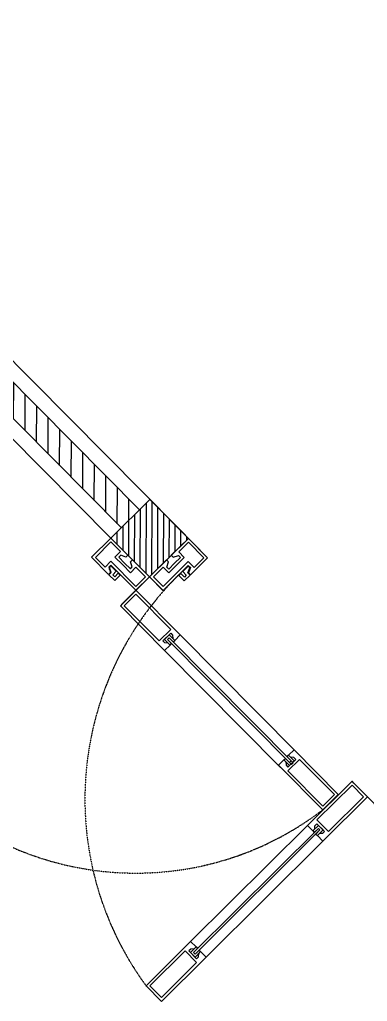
# Model space of a CAD drawing. Header units: millimetres. Extents: x -152054 to 94068, y -14280 to 91468.
# Drawn here: x -3767 to -3114, y 41761 to 43603 of the extents above; entities that cross this region are included whole.
import ezdxf

# ---------------------------------------------------------------- set-up
doc = ezdxf.new("R2010")
doc.units = ezdxf.units.MM
doc.linetypes.add('HIDDEN', pattern=[0.375, 0.25, -0.125])
doc.layers.add('ALM', color=120, linetype='Continuous')

msp = doc.modelspace()

# ---------------------------------------------------------------- hatches: boundary and pattern name
at = {"transparency": 33554559}
h = msp.add_hatch(dxfattribs=at)
h.set_pattern_fill('ANSI31', color=1, scale=3.426165, angle=44.7767)
h.set_pattern_definition([(89.776744, (64532.218, 69778.256), (-10.8779918, 0.042387), [])])
h.paths.add_polyline_path([(-5453.2, 44648.8), (-5526.1, 44576.4), (-5453.7, 44503.4), (-5380.8, 44575.8)])
h.paths.add_polyline_path([(-4282.1, 45810.7), (-4209.7, 45737.8), (-4136.7, 45810.2), (-4209.1, 45883.1)])
h.paths.add_polyline_path([(-2892.7, 47044.5), (-2965.1, 47117.5), (-3038.1, 47045.1), (-2965.7, 46972.1)])
h.paths.add_polyline_path([(-1335.6, 48734.3), (-1408.6, 48661.9), (-1336.2, 48589), (-1263.2, 48661.4)])
h.paths.add_polyline_path([(-686.5, 48080.1), (-759.4, 48007.7), (-687, 47934.7), (-614.1, 48007.1)])
h.paths.add_polyline_path([(-406.8, 48357.6), (-479.8, 48285.2), (-407.4, 48212.3), (-334.4, 48284.7)])
h.paths.add_polyline_path([(1506.9, 46429), (1433.9, 46356.6), (1506.3, 46283.6), (1579.3, 46356)])
h.paths.add_polyline_path([(1076.4, 46001.8), (979.1, 45905.3), (1051.5, 45832.3), (1148.8, 45928.9)])
h.paths.add_polyline_path([(-329.9, 44461.6), (-232.6, 44558.2), (-305, 44631.1), (-402.3, 44534.6)])
h.paths.add_polyline_path([(-475.3, 44462.2), (-402.3, 44534.6), (-474.7, 44607.6), (-547.7, 44535.2)])
h.paths.add_polyline_path([(-1193.3, 43605), (-1096, 43701.5), (-1168.4, 43774.4), (-1265.7, 43677.9)])
h.paths.add_polyline_path([(-1196.2, 45334.8), (-1268.6, 45407.7), (-1341.5, 45335.5), (-1269.1, 45262.5)])
h.paths.add_polyline_path([(-2549.7, 42403.9), (-2647, 42307.3), (-2574.6, 42234.4), (-2477.3, 42330.9)])
h.paths.add_polyline_path([(-2890.3, 42065.9), (-2963.3, 41993.5), (-2890.9, 41920.5), (-2817.9, 41992.9)])
h.paths.add_polyline_path([(-3523.2, 42557.7), (-3450.2, 42630.1), (-3522.6, 42703.1), (-3595.6, 42630.7)])
h.paths.add_polyline_path([(-4009.6, 42075.1), (-4082, 42148.1), (-4154.9, 42075.7), (-4082.5, 42002.7)])
h.paths.add_polyline_path([(-4487.9, 43675.9), (-4560.8, 43603.5), (-4488.4, 43530.6), (-4415.5, 43603)])
h.paths.add_polyline_path([(-4974.9, 43047.9), (-5047.2, 43120.9), (-5120.2, 43048.5), (-5047.8, 42975.5)])
h = msp.add_hatch()
h.set_pattern_fill('ANSI31', color=1, scale=6.85233, angle=44.7767)
h.set_pattern_definition([(89.776744, (64532.218, 69778.256), (-21.7559837, 0.084774), [])])
h.paths.add_polyline_path([(-4434.9, 43583.7), (-4469, 43549.9), (-3576.1, 42650), (-3542, 42683.8)])
at = {"true_color": 0xed1f24}
h = msp.add_hatch(dxfattribs=at)
h.set_pattern_fill('ANSI31', color=240, scale=10.278496, angle=44.7767)
h.set_pattern_definition([(89.77674, (-5674.596, 37389.48), (-32.63398, 0.12716), [])])
h.paths.add_polyline_path([(-3599.8, 42575.9), (-3596.5, 42566.1), (-3595.4, 42565.9), (-3598.6, 42575.7)])

# ---------------------------------------------------------------- linework, layer by layer
for points in [[(-3469.5, 42649.6), (-5380.8, 44575.8)], [(-3595.6, 42630.7), (-5453.7, 44503.4)], [(-3542, 42683.8), (-4434.9, 43583.7)], [(-3576.1, 42650), (-4469, 43549.9)], [(-3414.1, 42593.7), (-3469.5, 42649.6)], [(-3632, 42594.6), (-3595.6, 42630.7)], [(-3535.2, 42569.9), (-3595.6, 42630.7)], [(-3523.3, 42557.9), (-3595.6, 42630.7)], [(-3450.2, 42630.1), (-3523.2, 42557.7)], [(-3577.8, 42503.5), (-3523.2, 42557.7)], [(-3496.9, 42531.3), (-3523.2, 42557.7)], [(-2574.7, 42234.3), (-2890.9, 41920.5), (-3142.8, 42174.4)]]:
    msp.add_lwpolyline(points)
msp.add_lwpolyline([(-3450.2, 42630.1), (-3523.2, 42557.7), (-3595.6, 42630.7), (-3522.6, 42703.1)], close=True)
at = {"layer": 'ALM'}
for p, q in [((-3465.7, 42448.8), (-3247.9, 42229.4)), ((-3494.8, 42419.9), (-3277.1, 42200.5)), ((-3226.5, 42091.4), (-3445.9, 41873.7)), ((-3197.6, 42062.3), (-3417, 41844.6))]:
    msp.add_line(p, q, dxfattribs=at)
for points in [[(-3595.7, 42579.9), (-3599.8, 42575.9), (-3596.5, 42566.1), (-3600.2, 42562.5), (-3632, 42594.6), (-3595.6, 42630.7), (-3563.7, 42598.7), (-3567.4, 42595), (-3577.2, 42598.3), (-3580.8, 42594.7), (-3570, 42583.8), (-3559.1, 42572.9), (-3555.5, 42576.5), (-3558.7, 42586.3), (-3555.1, 42589.9), (-3523.3, 42557.9), (-3548.8, 42532.6)], [(-3548.7, 42539.8), (-3530.5, 42557.9), (-3548.6, 42576.1), (-3559.2, 42565.6), (-3573.6, 42580.2), (-3588.1, 42594.8), (-3577.5, 42605.2), (-3595.6, 42623.5), (-3624.7, 42594.5), (-3606.6, 42576.3), (-3595.7, 42587.2)], [(-3450.4, 42579.4), (-3446.4, 42575.3), (-3449.7, 42565.6), (-3446.1, 42561.9), (-3414.1, 42593.7), (-3450.2, 42630.1), (-3482.2, 42598.3), (-3478.6, 42594.7), (-3468.8, 42597.9), (-3465.2, 42594.3), (-3476.1, 42583.4), (-3487.1, 42572.6), (-3490.7, 42576.2), (-3487.4, 42586), (-3491, 42589.7), (-3523, 42557.9), (-3497.7, 42532.4)], [(-3497.7, 42539.6), (-3515.8, 42557.8), (-3497.6, 42575.9), (-3487.1, 42565.3), (-3472.5, 42579.8), (-3457.9, 42594.3), (-3468.4, 42604.8), (-3450.2, 42622.9), (-3421.3, 42593.8), (-3439.5, 42575.7), (-3450.4, 42586.6)], [(-3599.4, 42561.8), (-3595.4, 42565.9), (-3598.6, 42575.7), (-3595.8, 42578.5), (-3585.6, 42568.3), (-3592.2, 42561.8), (-3588.6, 42558.1), (-3582, 42564.6), (-3578.4, 42561), (-3588.6, 42550.9)], [(-3446.8, 42561.2), (-3450.9, 42565.3), (-3447.6, 42575.1), (-3450.4, 42577.9), (-3460.6, 42567.8), (-3454.1, 42561.2), (-3457.7, 42557.6), (-3464.2, 42564.2), (-3467.9, 42560.6), (-3457.8, 42550.4)], [(-3484.6, 42430), (-3488.2, 42433.7), (-3494.4, 42434), (-3498, 42437.7), (-3483.4, 42452.1), (-3479.8, 42448.5), (-3479.5, 42442.3), (-3475.8, 42438.7), (-3465.7, 42448.8), (-3548.8, 42532.6), (-3552.4, 42529), (-3552.4, 42529), (-3574.3, 42507.3), (-3574.3, 42507.3), (-3577.9, 42503.7), (-3494.8, 42419.9)], [(-3505.2, 42437.7), (-3570.6, 42503.6), (-3548.8, 42525.3), (-3483.4, 42459.4)], [(-3270.6, 42214.4), (-3267, 42210.7), (-3266.7, 42204.6), (-3263.1, 42200.9), (-3248.5, 42215.4), (-3252.1, 42219), (-3258.3, 42219.4), (-3261.9, 42223.1), (-3251.7, 42233.2), (-3168.6, 42149.4), (-3172.2, 42145.8), (-3172.2, 42145.8), (-3194.1, 42124.1), (-3194.1, 42124.1), (-3197.7, 42120.5), (-3280.8, 42204.3)], [(-3263.1, 42193.7), (-3197.7, 42127.7), (-3175.8, 42149.4), (-3241.2, 42215.4)], [(-3216.3, 42081.2), (-3212.7, 42084.9), (-3212.3, 42091), (-3208.7, 42094.6), (-3194.2, 42080.1), (-3197.9, 42076.4), (-3204, 42076.1), (-3207.7, 42072.5), (-3197.6, 42062.3), (-3113.8, 42145.4), (-3117.4, 42149.1), (-3117.4, 42149.1), (-3139.1, 42170.9), (-3139.1, 42170.9), (-3142.7, 42174.6), (-3226.5, 42091.4)], [(-3208.6, 42101.9), (-3142.7, 42167.3), (-3121, 42145.4), (-3187, 42080)], [(-3435.8, 41863.5), (-3439.4, 41859.9), (-3445.6, 41859.6), (-3449.2, 41856), (-3434.8, 41841.4), (-3431.1, 41845), (-3430.7, 41851.2), (-3427.1, 41854.8), (-3417, 41844.6), (-3500.7, 41761.5), (-3504.3, 41765.1), (-3504.3, 41765.1), (-3526, 41787), (-3526, 41787), (-3529.6, 41790.6), (-3445.9, 41873.7)], [(-3456.5, 41856), (-3522.4, 41790.6), (-3500.7, 41768.7), (-3434.8, 41834.1)]]:
    msp.add_lwpolyline(points, close=True, dxfattribs=at)
at = {"layer": 'ALM', "color": 251}
for points in [[(-3481.7, 42432.9), (-3489.3, 42440.6), (-3486.4, 42443.4), (-3478.8, 42435.8), (-3475.8, 42438.7), (-3486.3, 42449.2), (-3495.1, 42440.6), (-3484.6, 42430)], [(-3253.5, 42208.7), (-3486.4, 42443.4), (-3489.3, 42440.6), (-3256.4, 42205.8)], [(-3267.7, 42217.3), (-3260.1, 42209.6), (-3257.2, 42212.5), (-3264.8, 42220.2), (-3261.9, 42223.1), (-3251.4, 42212.5), (-3260.1, 42203.8), (-3270.6, 42214.4)], [(-3437.6, 41850.1), (-3202.9, 42083), (-3205.8, 42085.9), (-3440.5, 41853)], [(-3213.5, 42078.3), (-3205.8, 42085.9), (-3202.9, 42083), (-3210.6, 42075.4), (-3207.7, 42072.5), (-3197.1, 42083), (-3205.8, 42091.7), (-3216.3, 42081.2)], [(-3432.9, 41860.6), (-3440.5, 41853), (-3437.6, 41850.1), (-3430, 41857.7), (-3427.1, 41854.8), (-3437.6, 41844.3), (-3446.3, 41853), (-3435.8, 41863.5)]]:
    msp.add_lwpolyline(points, close=True, dxfattribs=at)
at = {"layer": 'ALM', "color": 251, "linetype": 'HIDDEN', "ltscale": 0.35}
for centre, radius, start, end in [((-3054, 42140.7), 590.6, 134.6054, 216.3545), ((-3549.1, 42581.4), 579.3, 224.1885, 307.5768)]:
    msp.add_arc(centre, radius, start, end, dxfattribs=at)

doc.saveas('drawing.dxf')
